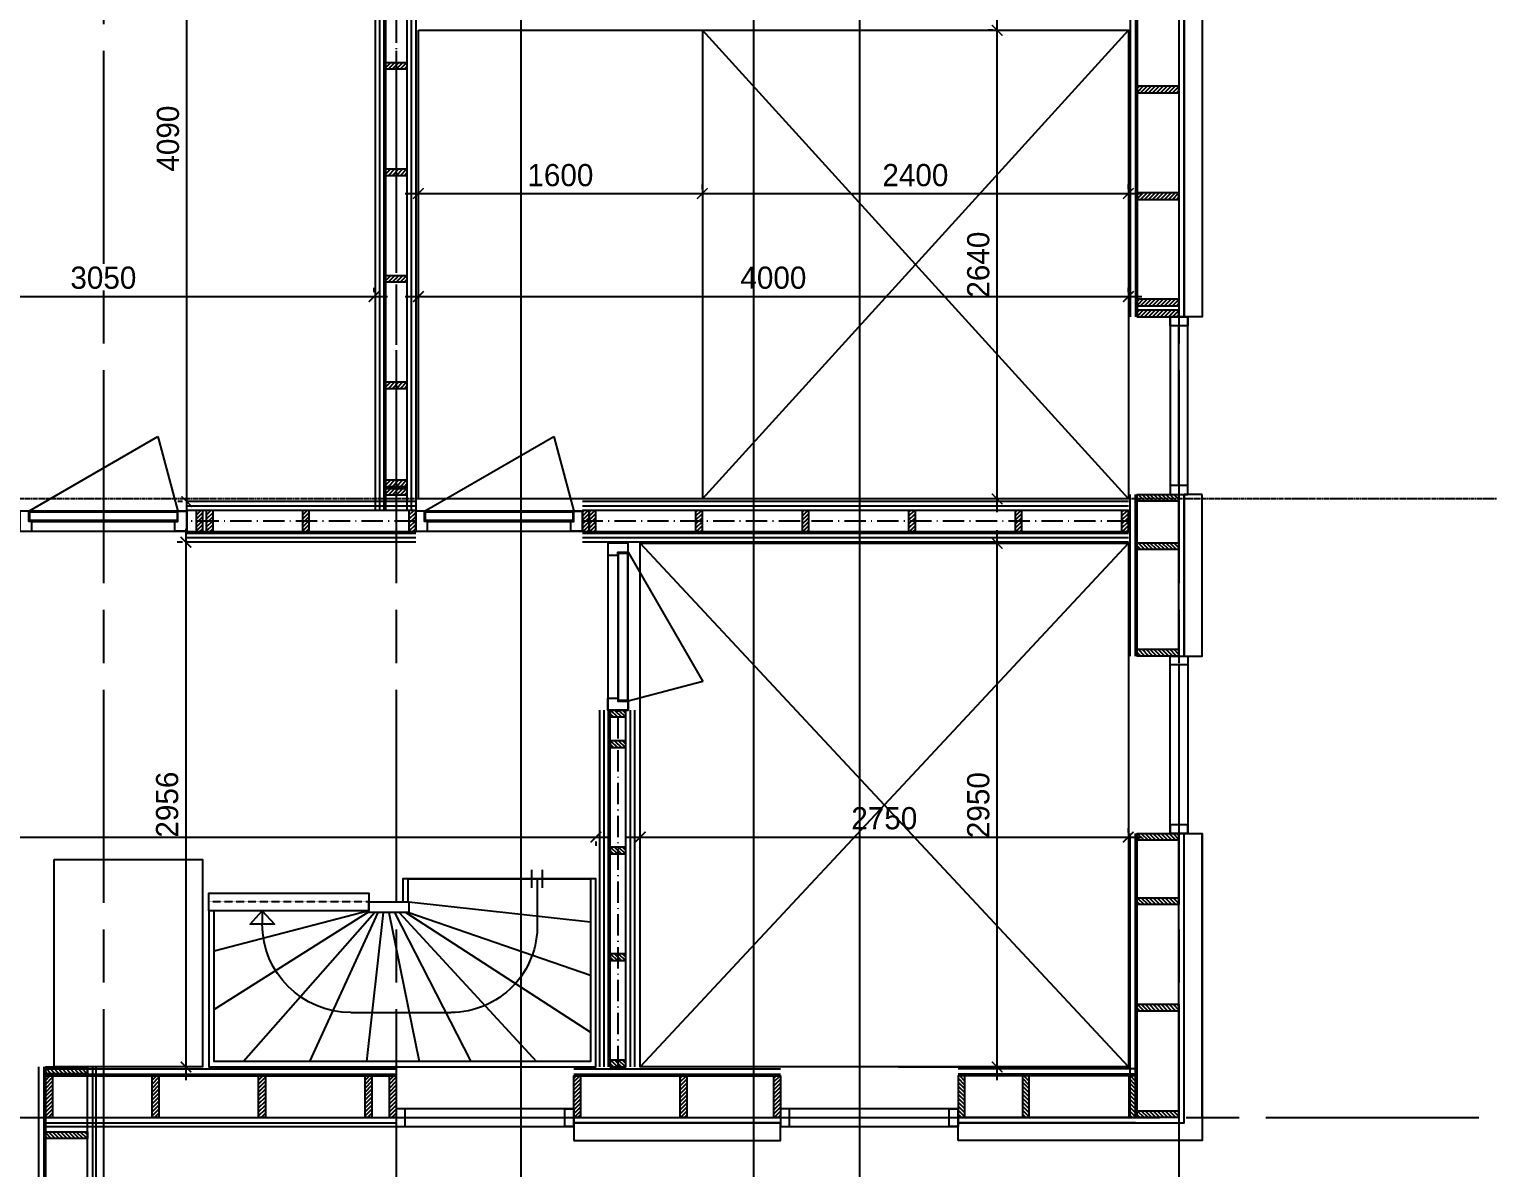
# Model space of a CAD drawing. Header units: millimetres. Extents: x -109306 to 269542, y -22401 to 197206.
# Drawn here: x 116783 to 125050, y 8967 to 15380 of the extents above; entities that cross this region are included whole.
import ezdxf

# ---------------------------------------------------------------- set-up
doc = ezdxf.new("R2010")
doc.units = ezdxf.units.MM
for name, pattern in [('CENTER', [36, 24, -3, 6, -3]), ('DASHDOT', [18.5, 12, -3, 0.5, -3]), ('DASHED', [19.05, 12.7, -6.35])]:
    doc.linetypes.add(name, pattern=pattern)
for name, color, linetype in [('18', 1, 'Continuous'), ('25', 2, 'Continuous'), ('DIMENSION', 1, 'Continuous'), ('STRAMIEN', 11, 'CENTER')]:
    doc.layers.add(name, color=color, linetype=linetype)
doc.styles.get("Standard").update_dxf_attribs({"font": ''})
doc.styles.get('Standard').set_extended_font_data('Century Gothic')
doc.dimstyles.new('1-50', dxfattribs={"dimscale": 50, "dimtxt": 2.5, "dimasz": 1.2, "dimexe": 1, "dimexo": 0, "dimgap": 0.8, "dimtad": 1, "dimdec": 0, "dimzin": 12, "dimdsep": 46, "dimtxsty": 'Standard', "dimblk1": 'ARCHTICK', "dimblk2": 'ARCHTICK', "dimsah": 1, "dimcen": 0.09, "dimdle": 1.5, "dimclrd": 256, "dimclre": 254, "dimclrt": 2, "dimadec": 0, "dimazin": 0, "dimtfac": 1, "dimtdec": 0, "dimtix": 1, "dimtofl": 0, "dimtmove": 2, "dimatfit": 3, "dimldrblk": 'ARCHTICK', "dimfxl": 1, "dimtolj": 1, "dimtzin": 0, "dimarcsym": 0})
pattern_1 = [(45, (466, 0), (-11.2253, 11.2253), [])]
pattern_2 = [(45, (1066, 0), (-11.2253, 11.2253), [])]
pattern_3 = [(45, (1666, 0), (-11.2253, 11.2253), [])]
pattern_4 = [(45, (2266, 0), (-11.2253, 11.2253), [])]
pattern_5 = [(45, (1200, 0), (-11.2253, 11.2253), [])]
pattern_6 = [(45, (1800, 0), (-11.2253, 11.2253), [])]
pattern_7 = [(45, (2400, 0), (-11.2253, 11.2253), [])]
pattern_8 = [(45, (600, -1e-13), (-11.2253, 11.2253), [])]
pattern_9 = [(45, (1200, -1e-13), (-11.2253, 11.2253), [])]
pattern_10 = [(45, (0, -235), (-11.2253, 11.2253), [])]
pattern_11 = [(45, (600, -235), (-11.2253, 11.2253), [])]
pattern_12 = [(45, (1200, -235), (-11.2253, 11.2253), [])]

# ---------------------------------------------------------------- blocks, each defined once
blk = doc.blocks.new('stramien_COEN')
at = {"layer": 'STRAMIEN', "ltscale": 50}
for points in [[(4660, 13020), (4660, -1790)], [(6310, 13020), (6310, -1790)], [(10720, 13020), (10720, -1790)], [(-1390, 3410), (12510, 3410)]]:
    blk.add_lwpolyline(points, dxfattribs=at)
blk = doc.blocks.new('*U607')
at = {"layer": '18'}
h = blk.add_hatch(dxfattribs=at)
h.set_pattern_fill('ANSI31', color=1, scale=5)
h.set_pattern_definition([(45, (-134, 0), (-11.2253, 11.2253), [])])
h.paths.add_polyline_path([(-596, 60), (-634, 60), (-634, -60), (-596, -60)])
h = blk.add_hatch(dxfattribs=at)
h.set_pattern_fill('ANSI31', color=1, scale=5)
h.set_pattern_definition(pattern_1)
h.paths.add_polyline_path([(4, 60), (-34, 60), (-34, -60), (4, -60)])
h = blk.add_hatch(dxfattribs=at)
h.set_pattern_fill('ANSI31', color=1, scale=5)
h.set_pattern_definition(pattern_1)
h.paths.add_polyline_path([(4, 60), (-34, 60), (-34, -60), (4, -60)])
h = blk.add_hatch(dxfattribs=at)
h.set_pattern_fill('ANSI31', color=1, scale=5)
h.set_pattern_definition(pattern_2)
h.paths.add_polyline_path([(604, 60), (566, 60), (566, -60), (604, -60)])
h = blk.add_hatch(dxfattribs=at)
h.set_pattern_fill('ANSI31', color=1, scale=5)
h.set_pattern_definition(pattern_2)
h.paths.add_polyline_path([(604, 60), (566, 60), (566, -60), (604, -60)])
h = blk.add_hatch(dxfattribs=at)
h.set_pattern_fill('ANSI31', color=1, scale=5)
h.set_pattern_definition(pattern_3)
h.paths.add_polyline_path([(1204, 60), (1166, 60), (1166, -60), (1204, -60)])
h = blk.add_hatch(dxfattribs=at)
h.set_pattern_fill('ANSI31', color=1, scale=5)
h.set_pattern_definition(pattern_3)
h.paths.add_polyline_path([(1204, 60), (1166, 60), (1166, -60), (1204, -60)])
h = blk.add_hatch(dxfattribs=at)
h.set_pattern_fill('ANSI31', color=1, scale=5)
h.set_pattern_definition(pattern_4)
h.paths.add_polyline_path([(1804, 60), (1766, 60), (1766, -60), (1804, -60)])
h = blk.add_hatch(dxfattribs=at)
h.set_pattern_fill('ANSI31', color=1, scale=5)
h.set_pattern_definition(pattern_4)
h.paths.add_polyline_path([(1804, 60), (1766, 60), (1766, -60), (1804, -60)])
h = blk.add_hatch(dxfattribs=at)
h.set_pattern_fill('ANSI31', color=1, scale=5)
h.set_pattern_definition([(45, (2818, 0), (-11.2253, 11.2253), [])])
h.paths.add_polyline_path([(2356, 60), (2318, 60), (2318, -60), (2356, -60)])
h = blk.add_hatch(dxfattribs=at)
h.set_pattern_fill('ANSI31', color=1, scale=5)
h.set_pattern_definition([(45, (2866, 0), (-11.2253, 11.2253), [])])
h.paths.add_polyline_path([(2404, 60), (2366, 60), (2366, -60), (2404, -60)])
at = {"layer": '25'}
for points in [[(-634, 119), (2490, 119)], [(-634, 94), (2490, 94)], [(-634, 69), (2490, 69)], [(-634, 60), (2490, 60)], [(-634, -60), (2490, -60)], [(-634, -85), (2490, -85)], [(-634, -110), (2490, -110)]]:
    blk.add_lwpolyline(points, dxfattribs=at)
for points in [[(-596, 60), (-634, 60), (-634, -60), (-596, -60)], [(4, 60), (-34, 60), (-34, -60), (4, -60)], [(4, 60), (-34, 60), (-34, -60), (4, -60)], [(604, 60), (566, 60), (566, -60), (604, -60)], [(604, 60), (566, 60), (566, -60), (604, -60)], [(1204, 60), (1166, 60), (1166, -60), (1204, -60)], [(1204, 60), (1166, 60), (1166, -60), (1204, -60)], [(1804, 60), (1766, 60), (1766, -60), (1804, -60)], [(1804, 60), (1766, 60), (1766, -60), (1804, -60)], [(2356, 60), (2318, 60), (2318, -60), (2356, -60)], [(2404, 60), (2366, 60), (2366, -60), (2404, -60)]]:
    blk.add_lwpolyline(points, close=True, dxfattribs=at)
at = {"layer": 'DIMENSION', "linetype": 'DASHDOT', "ltscale": 10}
blk.add_lwpolyline([(-634, 0), (2490, 0)], dxfattribs=at)
blk = doc.blocks.new('*U626')
at = {"layer": '18'}
h = blk.add_hatch(dxfattribs=at)
h.set_pattern_fill('ANSI31', color=1, scale=5)
h.set_pattern_definition([(45, (130, -235), (-11.2253, 11.2253), [])])
h.paths.add_polyline_path([(-332, -235), (-370, -235), (-370, 0), (-332, 0)])
h = blk.add_hatch(dxfattribs=at)
h.set_pattern_fill('ANSI31', color=1, scale=5)
h.set_pattern_definition([(45, (730, -235), (-11.2253, 11.2253), [])])
h.paths.add_polyline_path([(268, -235), (230, -235), (230, 0), (268, 0)])
h = blk.add_hatch(dxfattribs=at)
h.set_pattern_fill('ANSI31', color=1, scale=5)
h.set_pattern_definition([(45, (1094.5, -235), (-11.2253, 11.2253), [])])
h.paths.add_polyline_path([(632.5, -235), (594.5, -235), (594.5, 0), (632.5, 0)])
at = {"layer": '25'}
for points in [[(-370, 39), (632.5, 39)], [(-370, 9), (632.5, 9)], [(-370, 0), (632.5, 0)], [(-370, -235), (632.5, -235)], [(-370, -265), (632.5, -265)], [(-370, -285), (632.5, -285)]]:
    blk.add_lwpolyline(points, dxfattribs=at)
for points in [[(-332, -235), (-370, -235), (-370, 0), (-332, 0)], [(268, -235), (230, -235), (230, 0), (268, 0)], [(632.5, -235), (594.5, -235), (594.5, 0), (632.5, 0)]]:
    blk.add_lwpolyline(points, close=True, dxfattribs=at)
blk = doc.blocks.new('*U604')
at = {"layer": '18'}
h = blk.add_hatch(dxfattribs=at)
h.set_pattern_fill('ANSI31', color=1, scale=5)
h.paths.add_polyline_path([(-462, 60), (-500, 60), (-500, -60), (-462, -60)])
h = blk.add_hatch(dxfattribs=at)
h.set_pattern_fill('ANSI31', color=1, scale=5)
h.set_pattern_definition([(45, (600, 0), (-11.2253, 11.2253), [])])
h.paths.add_polyline_path([(138, 60), (100, 60), (100, -60), (138, -60)])
h = blk.add_hatch(dxfattribs=at)
h.set_pattern_fill('ANSI31', color=1, scale=5)
h.set_pattern_definition([(45, (600, 0), (-11.2253, 11.2253), [])])
h.paths.add_polyline_path([(138, 60), (100, 60), (100, -60), (138, -60)])
h = blk.add_hatch(dxfattribs=at)
h.set_pattern_fill('ANSI31', color=1, scale=5)
h.set_pattern_definition(pattern_5)
h.paths.add_polyline_path([(738, 60), (700, 60), (700, -60), (738, -60)])
h = blk.add_hatch(dxfattribs=at)
h.set_pattern_fill('ANSI31', color=1, scale=5)
h.set_pattern_definition(pattern_5)
h.paths.add_polyline_path([(738, 60), (700, 60), (700, -60), (738, -60)])
h = blk.add_hatch(dxfattribs=at)
h.set_pattern_fill('ANSI31', color=1, scale=5)
h.set_pattern_definition(pattern_6)
h.paths.add_polyline_path([(1338, 60), (1300, 60), (1300, -60), (1338, -60)])
h = blk.add_hatch(dxfattribs=at)
h.set_pattern_fill('ANSI31', color=1, scale=5)
h.set_pattern_definition(pattern_6)
h.paths.add_polyline_path([(1338, 60), (1300, 60), (1300, -60), (1338, -60)])
h = blk.add_hatch(dxfattribs=at)
h.set_pattern_fill('ANSI31', color=1, scale=5)
h.set_pattern_definition(pattern_7)
h.paths.add_polyline_path([(1938, 60), (1900, 60), (1900, -60), (1938, -60)])
h = blk.add_hatch(dxfattribs=at)
h.set_pattern_fill('ANSI31', color=1, scale=5)
h.set_pattern_definition(pattern_7)
h.paths.add_polyline_path([(1938, 60), (1900, 60), (1900, -60), (1938, -60)])
h = blk.add_hatch(dxfattribs=at)
h.set_pattern_fill('ANSI31', color=1, scale=5)
h.set_pattern_definition([(45, (3000, 0), (-11.2253, 11.2253), [])])
h.paths.add_polyline_path([(2538, 60), (2500, 60), (2500, -60), (2538, -60)])
h = blk.add_hatch(dxfattribs=at)
h.set_pattern_fill('ANSI31', color=1, scale=5)
h.set_pattern_definition([(45, (3037, 0), (-11.2253, 11.2253), [])])
h.paths.add_polyline_path([(2575, 60), (2537, 60), (2537, -60), (2575, -60)])
at = {"layer": '25'}
for points in [[(-500, 119), (2575, 119)], [(-500, 94), (2575, 94)], [(-500, 69), (2575, 69)], [(-500, 60), (2575, 60)], [(-500, -60), (2575, -60)], [(-500, -85), (2575, -85)], [(-500, -110), (2575, -110)]]:
    blk.add_lwpolyline(points, dxfattribs=at)
for points in [[(-462, 60), (-500, 60), (-500, -60), (-462, -60)], [(138, 60), (100, 60), (100, -60), (138, -60)], [(138, 60), (100, 60), (100, -60), (138, -60)], [(738, 60), (700, 60), (700, -60), (738, -60)], [(738, 60), (700, 60), (700, -60), (738, -60)], [(1338, 60), (1300, 60), (1300, -60), (1338, -60)], [(1338, 60), (1300, 60), (1300, -60), (1338, -60)], [(1938, 60), (1900, 60), (1900, -60), (1938, -60)], [(1938, 60), (1900, 60), (1900, -60), (1938, -60)], [(2538, 60), (2500, 60), (2500, -60), (2538, -60)], [(2575, 60), (2537, 60), (2537, -60), (2575, -60)]]:
    blk.add_lwpolyline(points, close=True, dxfattribs=at)
at = {"layer": 'DIMENSION', "linetype": 'DASHDOT', "ltscale": 10}
blk.add_lwpolyline([(-500, 0), (2575, 0)], dxfattribs=at)
blk = doc.blocks.new('*U608')
at = {"layer": '18'}
h = blk.add_hatch(dxfattribs=at)
h.set_pattern_fill('ANSI31', color=1, scale=5)
h.paths.add_polyline_path([(-462, 44.5), (-500, 44.5), (-500, -44.5), (-462, -44.5)])
h = blk.add_hatch(dxfattribs=at)
h.set_pattern_fill('ANSI31', color=1, scale=5)
h.set_pattern_definition(pattern_8)
h.paths.add_polyline_path([(138, 44.5), (100, 44.5), (100, -44.5), (138, -44.5)])
h = blk.add_hatch(dxfattribs=at)
h.set_pattern_fill('ANSI31', color=1, scale=5)
h.set_pattern_definition(pattern_8)
h.paths.add_polyline_path([(138, 44.5), (100, 44.5), (100, -44.5), (138, -44.5)])
h = blk.add_hatch(dxfattribs=at)
h.set_pattern_fill('ANSI31', color=1, scale=5)
h.set_pattern_definition(pattern_9)
h.paths.add_polyline_path([(738, 44.5), (700, 44.5), (700, -44.5), (738, -44.5)])
h = blk.add_hatch(dxfattribs=at)
h.set_pattern_fill('ANSI31', color=1, scale=5)
h.set_pattern_definition(pattern_9)
h.paths.add_polyline_path([(738, 44.5), (700, 44.5), (700, -44.5), (738, -44.5)])
h = blk.add_hatch(dxfattribs=at)
h.set_pattern_fill('ANSI31', color=1, scale=5)
h.set_pattern_definition([(45, (1800, -1e-13), (-11.2253, 11.2253), [])])
h.paths.add_polyline_path([(1338, 44.5), (1300, 44.5), (1300, -44.5), (1338, -44.5)])
h = blk.add_hatch(dxfattribs=at)
h.set_pattern_fill('ANSI31', color=1, scale=5)
h.set_pattern_definition([(45, (1972, -1e-13), (-11.2253, 11.2253), [])])
h.paths.add_polyline_path([(1510, 44.5), (1472, 44.5), (1472, -44.5), (1510, -44.5)])
at = {"layer": '25'}
for points in [[(-500, 103.5), (1510, 103.5)], [(-500, 78.5), (1510, 78.5)], [(-500, 53.5), (1510, 53.5)], [(-500, 44.5), (1510, 44.5)], [(-500, -44.5), (1510, -44.5)], [(-500, -69.5), (1510, -69.5)], [(-500, -94.5), (1510, -94.5)]]:
    blk.add_lwpolyline(points, dxfattribs=at)
for points in [[(-462, 44.5), (-500, 44.5), (-500, -44.5), (-462, -44.5)], [(138, 44.5), (100, 44.5), (100, -44.5), (138, -44.5)], [(138, 44.5), (100, 44.5), (100, -44.5), (138, -44.5)], [(738, 44.5), (700, 44.5), (700, -44.5), (738, -44.5)], [(738, 44.5), (700, 44.5), (700, -44.5), (738, -44.5)], [(1338, 44.5), (1300, 44.5), (1300, -44.5), (1338, -44.5)], [(1510, 44.5), (1472, 44.5), (1472, -44.5), (1510, -44.5)]]:
    blk.add_lwpolyline(points, close=True, dxfattribs=at)
at = {"layer": 'DIMENSION', "linetype": 'DASHDOT', "ltscale": 10}
blk.add_lwpolyline([(-500, 0), (1510, 0)], dxfattribs=at)
blk = doc.blocks.new('spiltrap_2200x950')
for p, q in [((-1380, -306.5), (-817, -306.5)), ((-1880, -880), (-1880, -806.5))]:
    blk.add_line(p, q)
for points in [[(-1087, -930), (-1057, -930), (-1057, -1060), (-30, -1060), (-30, -30), (-2150, -30), (-2150, -880), (-2180, -880), (-2180, 0), (0, 0), (0, -1060), (-1087, -1060), (-1087, -1060), (-1087, -1060), (-1087, -930), (-1087, -930)], [(-1245.7, -870), (-1986.3, -30)], [(-1228.5, -870), (-1613.5, -30)], [(-1197.9, -870), (-1291.6, -30)], [(-1166.1, -870), (-995.6, -30)], [(-1135.2, -870), (-703.8, -30)], [(-1108.9, -870), (-334.8, -30)], [(-1071.2, -870), (-30, -197)], [(-1280, -873.2), (-2150, -323.4)], [(-1054, -870), (-30, -517)], [(-1280, -880), (-2150, -652.8)], [(-1054, -930), (-30, -816.9)], [(-330, -1060), (-330, -806.5)], [(-360, -1010), (-360, -1110)], [(-300, -1010), (-300, -1110)]]:
    blk.add_lwpolyline(points)
for points in [[(-1880, -880), (-1811.7, -805), (-1948.3, -805)], [(-2180, -880), (-2180, -980), (-1280, -980), (-1280, -880)], [(-1280, -930), (-1054, -930), (-1054, -870), (-1280, -870)]]:
    blk.add_lwpolyline(points, close=True)
at = {"linetype": 'DASHED', "ltscale": 0.05}
blk.add_lwpolyline([(-1280, -930), (-2180, -930)], dxfattribs=at)
for centre, radius, start, end in [((-1380, -806.5), 500, 90, 180), ((-818.9, -795.5), 489, 358.71634, 89.77443)]:
    blk.add_arc(centre, radius, start, end)
blk = doc.blocks.new('_ARCHTICK')
at = {"color": 0, "linetype": 'ByBlock', "const_width": 0.15}
blk.add_lwpolyline([(-0.5, -0.5), (0.5, 0.5)], dxfattribs=at)
blk = doc.blocks.new('*D506')
at = {"layer": 'Defpoints', "color": 0, "transparency": 16777216}
for p in [(115674.6, 13874.1), (118724.6, 13874.1), (118724.6, 13874.1)]:
    blk.add_point(p, dxfattribs=at)
at = {"layer": 'DIMENSION', "color": 254, "lineweight": -2, "transparency": 16777216}
for p, q in [((115674.6, 13899.1), (115674.6, 13924.1)), ((118724.6, 13899.1), (118724.6, 13924.1))]:
    blk.add_line(p, q, dxfattribs=at)
at = {"layer": 'DIMENSION', "lineweight": -2, "transparency": 16777216}
blk.add_line((115599.6, 13874.1), (118799.6, 13874.1), dxfattribs=at)
at = {"layer": 'DIMENSION', "lineweight": -2, "transparency": 16777216, "xscale": 59.99999999999995, "yscale": 59.99999999999995, "zscale": 59.99999999999995, "rotation": 180}
blk.add_blockref('_ARCHTICK', (115674.6, 13874.1), dxfattribs=at)
at = {"layer": 'DIMENSION', "lineweight": -2, "transparency": 16777216, "xscale": 59.99999999999995, "yscale": 59.99999999999995, "zscale": 59.99999999999995}
blk.add_blockref('_ARCHTICK', (118724.6, 13874.1), dxfattribs=at)
at = {"layer": 'DIMENSION', "color": 2, "transparency": 16777216, "insert": (117199.6, 13979.7), "char_height": 125, "attachment_point": 5}
blk.add_mtext('\\A1;3050', dxfattribs=at)
blk = doc.blocks.new('*D507')
at = {"layer": 'Defpoints', "color": 0, "transparency": 16777216}
for p in [(118974.6, 13874.1), (122974.6, 13874.1), (122974.6, 13874.1)]:
    blk.add_point(p, dxfattribs=at)
at = {"layer": 'DIMENSION', "color": 254, "lineweight": -2, "transparency": 16777216}
for p, q in [((118974.6, 13899.1), (118974.6, 13924.1)), ((122974.6, 13899.1), (122974.6, 13924.1))]:
    blk.add_line(p, q, dxfattribs=at)
at = {"layer": 'DIMENSION', "lineweight": -2, "transparency": 16777216}
blk.add_line((118899.6, 13874.1), (123049.6, 13874.1), dxfattribs=at)
at = {"layer": 'DIMENSION', "lineweight": -2, "transparency": 16777216, "xscale": 59.99999999999995, "yscale": 59.99999999999995, "zscale": 59.99999999999995, "rotation": 180}
blk.add_blockref('_ARCHTICK', (118974.6, 13874.1), dxfattribs=at)
at = {"layer": 'DIMENSION', "lineweight": -2, "transparency": 16777216, "xscale": 59.99999999999995, "yscale": 59.99999999999995, "zscale": 59.99999999999995}
blk.add_blockref('_ARCHTICK', (122974.6, 13874.1), dxfattribs=at)
at = {"layer": 'DIMENSION', "color": 2, "transparency": 16777216, "insert": (120974.6, 13979.7), "char_height": 125, "attachment_point": 5}
blk.add_mtext('\\A1;4000', dxfattribs=at)
blk = doc.blocks.new('*D508')
at = {"layer": 'Defpoints', "color": 0, "transparency": 16777216}
for p in [(120224.6, 10829.1), (122974.6, 10829.1), (122974.6, 10829.1)]:
    blk.add_point(p, dxfattribs=at)
at = {"layer": 'DIMENSION', "color": 254, "lineweight": -2, "transparency": 16777216}
for p, q in [((120224.6, 10854.1), (120224.6, 10879.1)), ((122974.6, 10854.1), (122974.6, 10879.1))]:
    blk.add_line(p, q, dxfattribs=at)
at = {"layer": 'DIMENSION', "lineweight": -2, "transparency": 16777216}
blk.add_line((120149.6, 10829.1), (123049.6, 10829.1), dxfattribs=at)
at = {"layer": 'DIMENSION', "lineweight": -2, "transparency": 16777216, "xscale": 59.99999999999995, "yscale": 59.99999999999995, "zscale": 59.99999999999995, "rotation": 180}
blk.add_blockref('_ARCHTICK', (120224.6, 10829.1), dxfattribs=at)
at = {"layer": 'DIMENSION', "lineweight": -2, "transparency": 16777216, "xscale": 59.99999999999995, "yscale": 59.99999999999995, "zscale": 59.99999999999995}
blk.add_blockref('_ARCHTICK', (122974.6, 10829.1), dxfattribs=at)
at = {"layer": 'DIMENSION', "color": 2, "transparency": 16777216, "insert": (121599.6, 10934.7), "char_height": 125, "attachment_point": 5}
blk.add_mtext('\\A1;2750', dxfattribs=at)
blk = doc.blocks.new('*D509')
at = {"layer": 'Defpoints', "color": 0, "transparency": 16777216}
for p in [(112824.6, 10829.1), (119974.6, 10829.1), (119974.6, 10829.1)]:
    blk.add_point(p, dxfattribs=at)
at = {"layer": 'DIMENSION', "lineweight": -2, "transparency": 16777216}
blk.add_line((112749.6, 10829.1), (120049.6, 10829.1), dxfattribs=at)
at = {"layer": 'DIMENSION', "color": 254, "lineweight": -2, "transparency": 16777216}
for p, q in [((112824.6, 10804.1), (112824.6, 10779.1)), ((119974.6, 10804.1), (119974.6, 10779.1))]:
    blk.add_line(p, q, dxfattribs=at)
at = {"layer": 'DIMENSION', "lineweight": -2, "transparency": 16777216, "xscale": 59.99999999999995, "yscale": 59.99999999999995, "zscale": 59.99999999999995, "rotation": 180}
blk.add_blockref('_ARCHTICK', (112824.6, 10829.1), dxfattribs=at)
at = {"layer": 'DIMENSION', "lineweight": -2, "transparency": 16777216, "xscale": 59.99999999999995, "yscale": 59.99999999999995, "zscale": 59.99999999999995}
blk.add_blockref('_ARCHTICK', (119974.6, 10829.1), dxfattribs=at)
at = {"layer": 'DIMENSION', "color": 2, "transparency": 16777216, "insert": (116399.6, 10934.7), "char_height": 125, "attachment_point": 5}
blk.add_mtext('\\A1;7150', dxfattribs=at)
blk = doc.blocks.new('*D510')
at = {"layer": 'Defpoints', "color": 0, "transparency": 16777216}
for p in [(121599.6, 12484.1), (122235.2, 12484.1), (121654.1, 9534.1)]:
    blk.add_point(p, dxfattribs=at)
at = {"layer": 'DIMENSION', "color": 254, "lineweight": -2, "transparency": 16777216}
for p, q in [((121624.6, 12484.1), (122285.2, 12484.1)), ((121679.1, 9534.1), (122285.2, 9534.1))]:
    blk.add_line(p, q, dxfattribs=at)
at = {"layer": 'DIMENSION', "lineweight": -2, "transparency": 16777216}
blk.add_line((122235.2, 9459.1), (122235.2, 12559.1), dxfattribs=at)
at = {"layer": 'DIMENSION', "lineweight": -2, "transparency": 16777216, "xscale": 59.99999999999995, "yscale": 59.99999999999995, "zscale": 59.99999999999995}
for p, rotation in [((122235.2, 12484.1), 90), ((122235.2, 9534.1), 270)]:
    blk.add_blockref('_ARCHTICK', p, dxfattribs=dict(at, rotation=rotation))
at = {"layer": 'DIMENSION', "color": 2, "transparency": 16777216, "insert": (122129.6, 11009.1), "char_height": 125, "attachment_point": 5, "rotation": 90}
blk.add_mtext('\\A1;2950', dxfattribs=at)
blk = doc.blocks.new('*D511')
at = {"layer": 'Defpoints', "color": 0, "transparency": 16777216}
for p in [(122235.2, 15374.1), (122235.2, 15374.1), (122235.2, 12734.1)]:
    blk.add_point(p, dxfattribs=at)
at = {"layer": 'DIMENSION', "lineweight": -2, "transparency": 16777216}
blk.add_line((122235.2, 12659.1), (122235.2, 15449.1), dxfattribs=at)
at = {"layer": 'DIMENSION', "color": 254, "lineweight": -2, "transparency": 16777216}
for p, q in [((122210.2, 15374.1), (122185.2, 15374.1)), ((122210.2, 12734.1), (122185.2, 12734.1))]:
    blk.add_line(p, q, dxfattribs=at)
at = {"layer": 'DIMENSION', "lineweight": -2, "transparency": 16777216, "xscale": 59.99999999999995, "yscale": 59.99999999999995, "zscale": 59.99999999999995}
for p, rotation in [((122235.2, 15374.1), 90), ((122235.2, 12734.1), 270)]:
    blk.add_blockref('_ARCHTICK', p, dxfattribs=dict(at, rotation=rotation))
at = {"layer": 'DIMENSION', "color": 2, "transparency": 16777216, "insert": (122129.6, 14054.1), "char_height": 125, "attachment_point": 5, "rotation": 90}
blk.add_mtext('\\A1;2640', dxfattribs=at)
blk = doc.blocks.new('*D514')
at = {"layer": 'Defpoints', "color": 0, "transparency": 16777216}
for p in [(117665.3, 12490.1), (117669.6, 12490.1), (117665.3, 9534.1)]:
    blk.add_point(p, dxfattribs=at)
at = {"layer": 'DIMENSION', "color": 254, "lineweight": -2, "transparency": 16777216}
for p, q in [((117644.6, 12490.1), (117615.3, 12490.1)), ((117640.3, 9534.1), (117615.3, 9534.1))]:
    blk.add_line(p, q, dxfattribs=at)
at = {"layer": 'DIMENSION', "lineweight": -2, "transparency": 16777216}
blk.add_line((117665.3, 9459.1), (117665.3, 12565.1), dxfattribs=at)
at = {"layer": 'DIMENSION', "lineweight": -2, "transparency": 16777216, "xscale": 59.99999999999995, "yscale": 59.99999999999995, "zscale": 59.99999999999995}
for p, rotation in [((117665.3, 12490.1), 90), ((117665.3, 9534.1), 270)]:
    blk.add_blockref('_ARCHTICK', p, dxfattribs=dict(at, rotation=rotation))
at = {"layer": 'DIMENSION', "color": 2, "transparency": 16777216, "insert": (117559.6, 11012.1), "char_height": 125, "attachment_point": 5, "rotation": 90}
blk.add_mtext('\\A1;2956', dxfattribs=at)
blk = doc.blocks.new('*D515')
at = {"layer": 'Defpoints', "color": 0, "transparency": 16777216}
for p in [(117665.3, 16809.1), (117669.6, 16809.1), (117669.6, 12719.1)]:
    blk.add_point(p, dxfattribs=at)
at = {"layer": 'DIMENSION', "lineweight": -2, "transparency": 16777216}
blk.add_line((117669.6, 12644.1), (117669.6, 16884.1), dxfattribs=at)
at = {"layer": 'DIMENSION', "color": 254, "lineweight": -2, "transparency": 16777216}
for p, q in [((117690.3, 16809.1), (117719.6, 16809.1)), ((117644.6, 12719.1), (117619.6, 12719.1))]:
    blk.add_line(p, q, dxfattribs=at)
at = {"layer": 'DIMENSION', "lineweight": -2, "transparency": 16777216, "xscale": 59.99999999999995, "yscale": 59.99999999999995, "zscale": 59.99999999999995}
for p, rotation in [((117669.6, 16809.1), 90), ((117669.6, 12719.1), 270)]:
    blk.add_blockref('_ARCHTICK', p, dxfattribs=dict(at, rotation=rotation))
at = {"layer": 'DIMENSION', "color": 2, "transparency": 16777216, "insert": (117564, 14764.1), "char_height": 125, "attachment_point": 5, "rotation": 90}
blk.add_mtext('\\A1;4090', dxfattribs=at)
blk = doc.blocks.new('*U590')
at = {"layer": '18'}
h = blk.add_hatch(dxfattribs=at)
h.set_pattern_fill('ANSI31', color=1, scale=5)
h.set_pattern_definition([(45, (300, -235), (-11.2253, 11.2253), [])])
h.paths.add_polyline_path([(-162, -235), (-200, -235), (-200, 0), (-162, 0)])
h = blk.add_hatch(dxfattribs=at)
h.set_pattern_fill('ANSI31', color=1, scale=5)
h.set_pattern_definition([(45, (900, -235), (-11.2253, 11.2253), [])])
h.paths.add_polyline_path([(438, -235), (400, -235), (400, 0), (438, 0)])
h = blk.add_hatch(dxfattribs=at)
h.set_pattern_fill('ANSI31', color=1, scale=5)
h.set_pattern_definition([(45, (900, -235), (-11.2253, 11.2253), [])])
h.paths.add_polyline_path([(438, -235), (400, -235), (400, 0), (438, 0)])
h = blk.add_hatch(dxfattribs=at)
h.set_pattern_fill('ANSI31', color=1, scale=5)
h.set_pattern_definition([(45, (1500, -235), (-11.2253, 11.2253), [])])
h.paths.add_polyline_path([(1038, -235), (1000, -235), (1000, 0), (1038, 0)])
h = blk.add_hatch(dxfattribs=at)
h.set_pattern_fill('ANSI31', color=1, scale=5)
h.set_pattern_definition([(45, (1500, -235), (-11.2253, 11.2253), [])])
h.paths.add_polyline_path([(1038, -235), (1000, -235), (1000, 0), (1038, 0)])
h = blk.add_hatch(dxfattribs=at)
h.set_pattern_fill('ANSI31', color=1, scale=5)
h.set_pattern_definition([(45, (2100, -235), (-11.2253, 11.2253), [])])
h.paths.add_polyline_path([(1638, -235), (1600, -235), (1600, 0), (1638, 0)])
h = blk.add_hatch(dxfattribs=at)
h.set_pattern_fill('ANSI31', color=1, scale=5)
h.set_pattern_definition([(45, (2162, -235), (-11.2253, 11.2253), [])])
h.paths.add_polyline_path([(1700, -235), (1662, -235), (1662, 0), (1700, 0)])
at = {"layer": '25'}
for points in [[(-200, 39), (1700, 39)], [(-200, 9), (1700, 9)], [(-200, 0), (1700, 0)], [(-200, -235), (1700, -235)], [(-200, -265), (1700, -265)], [(-200, -365), (1700, -365)]]:
    blk.add_lwpolyline(points, dxfattribs=at)
for points in [[(-162, -235), (-200, -235), (-200, 0), (-162, 0)], [(438, -235), (400, -235), (400, 0), (438, 0)], [(438, -235), (400, -235), (400, 0), (438, 0)], [(1038, -235), (1000, -235), (1000, 0), (1038, 0)], [(1038, -235), (1000, -235), (1000, 0), (1038, 0)], [(1638, -235), (1600, -235), (1600, 0), (1638, 0)], [(1700, -235), (1662, -235), (1662, 0), (1700, 0)]]:
    blk.add_lwpolyline(points, close=True, dxfattribs=at)
blk = doc.blocks.new('*U598')
at = {"layer": '18'}
for points in [[(-420, 57), (307.5, 477)], [(307.5, 477), (420, 57)]]:
    blk.add_lwpolyline(points, dxfattribs=at)
at = {"layer": '25'}
blk.add_line((-403, -2), (403, -2), dxfattribs=at)
for points in [[(-470, -57), (470, -57), (470, 57), (-470, 57)], [(-415, 53), (415, 53), (415, 3), (-415, 3)]]:
    blk.add_lwpolyline(points, close=True, dxfattribs=at)
for points in [[(-470, 57), (-470, -57), (-403, -57), (-403, -2), (-420, -2), (-420, 57), (-470, 57)], [(470, 57), (470, -57), (403, -57), (403, -2), (420, -2), (420, 57), (470, 57)]]:
    blk.add_lwpolyline(points, dxfattribs=at)
blk = doc.blocks.new('*U606')
at = {"layer": '18'}
h = blk.add_hatch(dxfattribs=at)
h.set_pattern_fill('ANSI31', color=1, scale=5)
h.set_pattern_definition([(45, (-110, 0), (-11.2253, 11.2253), [])])
h.paths.add_polyline_path([(-572, 60), (-610, 60), (-610, -60), (-572, -60)])
h = blk.add_hatch(dxfattribs=at)
h.set_pattern_fill('ANSI31', color=1, scale=5)
h.set_pattern_definition([(45, (490, 0), (-11.2253, 11.2253), [])])
h.paths.add_polyline_path([(28, 60), (-10, 60), (-10, -60), (28, -60)])
h = blk.add_hatch(dxfattribs=at)
h.set_pattern_fill('ANSI31', color=1, scale=5)
h.set_pattern_definition([(45, (490, 0), (-11.2253, 11.2253), [])])
h.paths.add_polyline_path([(28, 60), (-10, 60), (-10, -60), (28, -60)])
h = blk.add_hatch(dxfattribs=at)
h.set_pattern_fill('ANSI31', color=1, scale=5)
h.set_pattern_definition([(45, (1032, 0), (-11.2253, 11.2253), [])])
h.paths.add_polyline_path([(570, 60), (532, 60), (532, -60), (570, -60)])
h = blk.add_hatch(dxfattribs=at)
h.set_pattern_fill('ANSI31', color=1, scale=5)
h.set_pattern_definition([(45, (1090, 0), (-11.2253, 11.2253), [])])
h.paths.add_polyline_path([(628, 60), (590, 60), (590, -60), (628, -60)])
at = {"layer": '25'}
for points in [[(-610, 119), (680, 119)], [(-610, 94), (680, 94)], [(-610, 69), (680, 69)], [(-610, 60), (680, 60)], [(-610, -60), (680, -60)], [(-610, -85), (680, -85)], [(-610, -110), (680, -110)]]:
    blk.add_lwpolyline(points, dxfattribs=at)
for points in [[(-572, 60), (-610, 60), (-610, -60), (-572, -60)], [(28, 60), (-10, 60), (-10, -60), (28, -60)], [(28, 60), (-10, 60), (-10, -60), (28, -60)], [(570, 60), (532, 60), (532, -60), (570, -60)], [(628, 60), (590, 60), (590, -60), (628, -60)]]:
    blk.add_lwpolyline(points, close=True, dxfattribs=at)
at = {"layer": 'DIMENSION', "linetype": 'DASHDOT', "ltscale": 10}
blk.add_lwpolyline([(-610, 0), (680, 0)], dxfattribs=at)
blk = doc.blocks.new('kozijn')
at = {"layer": '25'}
for points in [[(-500, -50), (500, -50), (500, 50), (-500, 50)], [(-450, 50), (-500, 50), (-500, -50), (-450, -50)], [(450, 50), (500, 50), (500, -50), (450, -50)]]:
    blk.add_lwpolyline(points, close=True, dxfattribs=at)
blk.add_lwpolyline([(-450, 0), (450, 0)], dxfattribs=at)
blk = doc.blocks.new('*U582')
at = {"layer": '18'}
h = blk.add_hatch(dxfattribs=at)
h.set_pattern_fill('ANSI31', color=1, scale=5)
h.set_pattern_definition(pattern_10)
h.paths.add_polyline_path([(-462, -235), (-500, -235), (-500, 0), (-462, 0)])
h = blk.add_hatch(dxfattribs=at)
h.set_pattern_fill('ANSI31', color=1, scale=5)
h.set_pattern_definition(pattern_11)
h.paths.add_polyline_path([(138, -235), (100, -235), (100, 0), (138, 0)])
h = blk.add_hatch(dxfattribs=at)
h.set_pattern_fill('ANSI31', color=1, scale=5)
h.set_pattern_definition([(45, (600, -235), (-11.2253, 11.2253), [])])
h.paths.add_polyline_path([(138, -235), (100, -235), (100, 0), (138, 0)])
h = blk.add_hatch(dxfattribs=at)
h.set_pattern_fill('ANSI31', color=1, scale=5)
h.set_pattern_definition([(45, (1200, -235), (-11.2253, 11.2253), [])])
h.paths.add_polyline_path([(738, -235), (700, -235), (700, 0), (738, 0)])
h = blk.add_hatch(dxfattribs=at)
h.set_pattern_fill('ANSI31', color=1, scale=5)
h.set_pattern_definition([(45, (1562, -235), (-11.2253, 11.2253), [])])
h.paths.add_polyline_path([(1100, -235), (1062, -235), (1062, 0), (1100, 0)])
at = {"layer": '25'}
for points in [[(-500, 39), (1100, 39)], [(-500, 9), (1100, 9)], [(-500, 0), (1100, 0)], [(-500, -235), (1100, -235)], [(-500, -265), (1100, -265)], [(-500, -365), (1100, -365)]]:
    blk.add_lwpolyline(points, dxfattribs=at)
for points in [[(-462, -235), (-500, -235), (-500, 0), (-462, 0)], [(138, -235), (100, -235), (100, 0), (138, 0)], [(138, -235), (100, -235), (100, 0), (138, 0)], [(738, -235), (700, -235), (700, 0), (738, 0)], [(1100, -235), (1062, -235), (1062, 0), (1100, 0)]]:
    blk.add_lwpolyline(points, close=True, dxfattribs=at)
blk = doc.blocks.new('*U592')
at = {"layer": '18'}
h = blk.add_hatch(dxfattribs=at)
h.set_pattern_fill('ANSI31', color=1, scale=5)
h.set_pattern_definition(pattern_10)
h.paths.add_polyline_path([(-462, -235), (-500, -235), (-500, 0), (-462, 0)])
h = blk.add_hatch(dxfattribs=at)
h.set_pattern_fill('ANSI31', color=1, scale=5)
h.set_pattern_definition(pattern_11)
h.paths.add_polyline_path([(138, -235), (100, -235), (100, 0), (138, 0)])
h = blk.add_hatch(dxfattribs=at)
h.set_pattern_fill('ANSI31', color=1, scale=5)
h.set_pattern_definition([(45, (962, -235), (-11.2253, 11.2253), [])])
h.paths.add_polyline_path([(500, -235), (462, -235), (462, 0), (500, 0)])
at = {"layer": '25'}
for points in [[(-500, 39), (500, 39)], [(-500, 9), (500, 9)], [(-500, 0), (500, 0)], [(-500, -235), (500, -235)], [(-500, -265), (500, -265)], [(-500, -365), (500, -365)]]:
    blk.add_lwpolyline(points, dxfattribs=at)
for points in [[(-462, -235), (-500, -235), (-500, 0), (-462, 0)], [(138, -235), (100, -235), (100, 0), (138, 0)], [(500, -235), (462, -235), (462, 0), (500, 0)]]:
    blk.add_lwpolyline(points, close=True, dxfattribs=at)
blk = doc.blocks.new('*U611')
at = {"layer": '18'}
h = blk.add_hatch(dxfattribs=at)
h.set_pattern_fill('ANSI31', color=1, scale=5)
h.set_pattern_definition(pattern_10)
h.paths.add_polyline_path([(-462, -235), (-500, -235), (-500, 0), (-462, 0)])
h = blk.add_hatch(dxfattribs=at)
h.set_pattern_fill('ANSI31', color=1, scale=5)
h.set_pattern_definition(pattern_11)
h.paths.add_polyline_path([(138, -235), (100, -235), (100, 0), (138, 0)])
h = blk.add_hatch(dxfattribs=at)
h.set_pattern_fill('ANSI31', color=1, scale=5)
h.set_pattern_definition([(45, (872, -235), (-11.2253, 11.2253), [])])
h.paths.add_polyline_path([(410, -235), (372, -235), (372, 0), (410, 0)])
at = {"layer": '25'}
for points in [[(-500, 39), (410, 39)], [(-500, 9), (410, 9)], [(-500, 0), (410, 0)], [(-500, -235), (410, -235)], [(-500, -265), (410, -265)], [(-500, -365), (410, -365)]]:
    blk.add_lwpolyline(points, dxfattribs=at)
for points in [[(-462, -235), (-500, -235), (-500, 0), (-462, 0)], [(138, -235), (100, -235), (100, 0), (138, 0)], [(410, -235), (372, -235), (372, 0), (410, 0)]]:
    blk.add_lwpolyline(points, close=True, dxfattribs=at)
blk = doc.blocks.new('*U591')
at = {"layer": '18'}
h = blk.add_hatch(dxfattribs=at)
h.set_pattern_fill('ANSI31', color=1, scale=5)
h.set_pattern_definition(pattern_10)
h.paths.add_polyline_path([(-462, -235), (-500, -235), (-500, 0), (-462, 0)])
h = blk.add_hatch(dxfattribs=at)
h.set_pattern_fill('ANSI31', color=1, scale=5)
h.set_pattern_definition(pattern_11)
h.paths.add_polyline_path([(138, -235), (100, -235), (100, 0), (138, 0)])
h = blk.add_hatch(dxfattribs=at)
h.set_pattern_fill('ANSI31', color=1, scale=5)
h.set_pattern_definition([(45, (600, -235), (-11.2253, 11.2253), [])])
h.paths.add_polyline_path([(138, -235), (100, -235), (100, 0), (138, 0)])
h = blk.add_hatch(dxfattribs=at)
h.set_pattern_fill('ANSI31', color=1, scale=5)
h.set_pattern_definition(pattern_12)
h.paths.add_polyline_path([(738, -235), (700, -235), (700, 0), (738, 0)])
h = blk.add_hatch(dxfattribs=at)
h.set_pattern_fill('ANSI31', color=1, scale=5)
h.set_pattern_definition(pattern_12)
h.paths.add_polyline_path([(738, -235), (700, -235), (700, 0), (738, 0)])
h = blk.add_hatch(dxfattribs=at)
h.set_pattern_fill('ANSI31', color=1, scale=5)
h.set_pattern_definition([(45, (1800, -235), (-11.2253, 11.2253), [])])
h.paths.add_polyline_path([(1338, -235), (1300, -235), (1300, 0), (1338, 0)])
h = blk.add_hatch(dxfattribs=at)
h.set_pattern_fill('ANSI31', color=1, scale=5)
h.set_pattern_definition([(45, (1937, -235), (-11.2253, 11.2253), [])])
h.paths.add_polyline_path([(1475, -235), (1437, -235), (1437, 0), (1475, 0)])
at = {"layer": '25'}
for points in [[(-500, 39), (1475, 39)], [(-500, 9), (1475, 9)], [(-500, 0), (1475, 0)], [(-500, -235), (1475, -235)], [(-500, -265), (1475, -265)], [(-500, -285), (1475, -285)]]:
    blk.add_lwpolyline(points, dxfattribs=at)
for points in [[(-462, -235), (-500, -235), (-500, 0), (-462, 0)], [(138, -235), (100, -235), (100, 0), (138, 0)], [(138, -235), (100, -235), (100, 0), (138, 0)], [(738, -235), (700, -235), (700, 0), (738, 0)], [(738, -235), (700, -235), (700, 0), (738, 0)], [(1338, -235), (1300, -235), (1300, 0), (1338, 0)], [(1475, -235), (1437, -235), (1437, 0), (1475, 0)]]:
    blk.add_lwpolyline(points, close=True, dxfattribs=at)
blk = doc.blocks.new('*U612')
at = {"layer": '25'}
for points in [[(-500, -50), (500, -50), (500, 50), (-500, 50)], [(-450, 50), (-500, 50), (-500, -50), (-450, -50)], [(450, 50), (500, 50), (500, -50), (450, -50)]]:
    blk.add_lwpolyline(points, close=True, dxfattribs=at)
blk.add_lwpolyline([(-450, 0), (450, 0)], dxfattribs=at)
blk = doc.blocks.new('*U593')
at = {"layer": '18'}
h = blk.add_hatch(dxfattribs=at)
h.set_pattern_fill('ANSI31', color=1, scale=5)
h.set_pattern_definition(pattern_10)
h.paths.add_polyline_path([(-462, -235), (-500, -235), (-500, 0), (-462, 0)])
h = blk.add_hatch(dxfattribs=at)
h.set_pattern_fill('ANSI31', color=1, scale=5)
h.set_pattern_definition(pattern_11)
h.paths.add_polyline_path([(138, -235), (100, -235), (100, 0), (138, 0)])
h = blk.add_hatch(dxfattribs=at)
h.set_pattern_fill('ANSI31', color=1, scale=5)
h.set_pattern_definition([(45, (1128, -235), (-11.2253, 11.2253), [])])
h.paths.add_polyline_path([(666, -235), (628, -235), (628, 0), (666, 0)])
at = {"layer": '25'}
for points in [[(-500, 39), (666, 39)], [(-500, 9), (666, 9)], [(-500, 0), (666, 0)], [(-500, -235), (666, -235)], [(-500, -265), (666, -265)], [(-500, -365), (666, -365)]]:
    blk.add_lwpolyline(points, dxfattribs=at)
for points in [[(-462, -235), (-500, -235), (-500, 0), (-462, 0)], [(138, -235), (100, -235), (100, 0), (138, 0)], [(666, -235), (628, -235), (628, 0), (666, 0)]]:
    blk.add_lwpolyline(points, close=True, dxfattribs=at)
blk = doc.blocks.new('*D627')
at = {"layer": 'Defpoints', "color": 0, "transparency": 16777216}
for p in [(118974.6, 14455.1), (120574.6, 14455.1), (120574.6, 14455.1)]:
    blk.add_point(p, dxfattribs=at)
at = {"layer": 'DIMENSION', "color": 254, "lineweight": -2, "transparency": 16777216}
for p, q in [((118974.6, 14480.1), (118974.6, 14505.1)), ((120574.6, 14480.1), (120574.6, 14505.1))]:
    blk.add_line(p, q, dxfattribs=at)
at = {"layer": 'DIMENSION', "lineweight": -2, "transparency": 16777216}
blk.add_line((118899.6, 14455.1), (120649.6, 14455.1), dxfattribs=at)
at = {"layer": 'DIMENSION', "lineweight": -2, "transparency": 16777216, "xscale": 59.99999999999995, "yscale": 59.99999999999995, "zscale": 59.99999999999995, "rotation": 180}
blk.add_blockref('_ARCHTICK', (118974.6, 14455.1), dxfattribs=at)
at = {"layer": 'DIMENSION', "lineweight": -2, "transparency": 16777216, "xscale": 59.99999999999995, "yscale": 59.99999999999995, "zscale": 59.99999999999995}
blk.add_blockref('_ARCHTICK', (120574.6, 14455.1), dxfattribs=at)
at = {"layer": 'DIMENSION', "color": 2, "transparency": 16777216, "insert": (119774.6, 14557.6), "char_height": 125, "attachment_point": 5}
blk.add_mtext('\\A1;1600', dxfattribs=at)
blk = doc.blocks.new('*D628')
at = {"layer": 'Defpoints', "color": 0, "transparency": 16777216}
for p in [(120574.6, 14455.1), (122974.6, 14455.1), (122974.6, 14455.1)]:
    blk.add_point(p, dxfattribs=at)
at = {"layer": 'DIMENSION', "color": 254, "lineweight": -2, "transparency": 16777216}
for p, q in [((120574.6, 14480.1), (120574.6, 14505.1)), ((122974.6, 14480.1), (122974.6, 14505.1))]:
    blk.add_line(p, q, dxfattribs=at)
at = {"layer": 'DIMENSION', "lineweight": -2, "transparency": 16777216}
blk.add_line((120499.6, 14455.1), (123049.6, 14455.1), dxfattribs=at)
at = {"layer": 'DIMENSION', "lineweight": -2, "transparency": 16777216, "xscale": 59.99999999999995, "yscale": 59.99999999999995, "zscale": 59.99999999999995, "rotation": 180}
blk.add_blockref('_ARCHTICK', (120574.6, 14455.1), dxfattribs=at)
at = {"layer": 'DIMENSION', "lineweight": -2, "transparency": 16777216, "xscale": 59.99999999999995, "yscale": 59.99999999999995, "zscale": 59.99999999999995}
blk.add_blockref('_ARCHTICK', (122974.6, 14455.1), dxfattribs=at)
at = {"layer": 'DIMENSION', "color": 2, "transparency": 16777216, "insert": (121774.6, 14557.6), "char_height": 125, "attachment_point": 5}
blk.add_mtext('\\A1;2400', dxfattribs=at)

msp = doc.modelspace()

# ---------------------------------------------------------------- linework, layer by layer
for points in [[(118974.6, 15374.1), (122974.6, 15374.1), (122974.6, 12734.1), (118974.6, 12734.1)], [(120224.6, 12484.1), (122974.6, 12484.1), (122974.6, 9534.1), (120224.6, 9534.1)]]:
    msp.add_lwpolyline(points, close=True)
at = {"layer": '25', "color": 1}
for p in [(119554.1, -10663.9), (120865.1, -11763.9), (121460.9, -12263.9)]:
    msp.add_xline(p, (0, 1), dxfattribs=at)
at = {"layer": '25'}
for points in [[(121297.8, 15689.1), (121297.8, 15789.1), (123389.6, 15789.1), (123389.6, 13759.1), (123289.6, 13759.1), (123289.6, 15689.1), (121297.8, 15689.1)], [(122015.6, 9119.1), (122015.6, 9219.1), (123289.6, 9219.1), (123289.6, 10849.1), (123389.6, 10849.1), (123389.6, 9119.1), (122015.6, 9119.1)]]:
    msp.add_lwpolyline(points, dxfattribs=at)
for points in [[(123389.6, 12759.1), (123289.6, 12759.1), (123289.6, 11849.1), (123389.6, 11849.1)], [(116922.6, 10703.6), (117759.1, 10703.6), (117759.1, 9534.1), (116922.6, 9534.1)], [(119849.6, 9119.1), (121015.6, 9119.1), (121015.6, 9219.1), (119849.6, 9219.1)]]:
    msp.add_lwpolyline(points, close=True, dxfattribs=at)
at = {"layer": 'DIMENSION'}
for points in [[(122974.6, 12734.1), (120574.6, 15374.1), (120574.6, 12734.1), (122974.6, 15374.1)], [(122974.6, 9534.1), (120224.6, 12484.1), (122974.6, 12484.1), (120224.6, 9534.1)]]:
    msp.add_lwpolyline(points, dxfattribs=at)
at = {"layer": 'STRAMIEN'}
msp.add_line((111149.6, 12736.1), (125049.6, 12736.1), dxfattribs=at)

# ---------------------------------------------------------------- block references
for name, p in [('stramien_COEN', (112539.6, 5839.1)), ('*U598', (117199.6, 12609.1)), ('*U598', (119429.6, 12609.1)), ('*U591', (117374.6, 9484.1)), ('*U593', (120349.6, 9484.1)), ('*U612', (119349.6, 9249.1)), ('*U612', (121515.6, 9249.1))]:
    msp.add_blockref(name, p)
at = {"xscale": -1}
for name, p, rotation in [('*U607', (118849.6, 15159.1), 90), ('*U590', (123024.6, 15459.1), 89.99999999999993), ('kozijn', (123259.6, 11349.1), 90), ('spiltrap_2200x950', (119974.6, 9534.1), 180)]:
    msp.add_blockref(name, p, dxfattribs=dict(at, rotation=rotation))
for name, p, rotation in [('kozijn', (123259.6, 13259.1), 90), ('*U611', (123024.6, 12349.1), 90.00000000000001), ('*U606', (118349.6, 12609.1), 180), ('*U604', (122474.6, 12609.1), 180), ('*U598', (120099.6, 12014.1), 270), ('*U608', (120099.6, 10034.1), 90), ('*U582', (123024.6, 9749.1), 90.00000000000007), ('*U626', (116874.6, 8901.6), 90)]:
    msp.add_blockref(name, p, dxfattribs=dict(rotation=rotation))
msp.add_blockref('*U592', (122515.6, 9484.1), dxfattribs=at)

# ---------------------------------------------------------------- dimensions: what is measured, and where the dimension line sits
at = {"layer": 'DIMENSION'}
for base, p1, p2, picture, middle in [((117669.6, 16809.1), (117669.6, 12719.1), (117665.3, 16809.1), '*D515', (117564, 14764.1)), ((122235.2, 15374.1), (122235.2, 12734.1), (122235.2, 15374.1), '*D511', (122129.6, 14054.1)), ((117665.3, 12490.1), (117665.3, 9534.1), (117669.6, 12490.1), '*D514', (117559.6, 11012.1)), ((122235.2, 12484.1), (121654.1, 9534.1), (121599.6, 12484.1), '*D510', (122129.6, 11009.1))]:
    dim = msp.add_linear_dim(base=base, p1=p1, p2=p2, angle=90, dimstyle='1-50', override={"dimexo": 0.5}, dxfattribs=at)
    dim.commit()
    dim.dimension.update_dxf_attribs({"geometry": picture, "text_midpoint": middle})
for base, p1, p2, picture, middle in [((120574.6, 14455.1), (118974.6, 14455.1), (120574.6, 14455.1), '*D627', (119774.6, 14557.6)), ((122974.6, 14455.1), (120574.6, 14455.1), (122974.6, 14455.1), '*D628', (121774.6, 14557.6)), ((118724.6, 13874.1), (115674.6, 13874.1), (118724.6, 13874.1), '*D506', (117199.6, 13979.7)), ((122974.6, 13874.1), (118974.6, 13874.1), (122974.6, 13874.1), '*D507', (120974.6, 13979.7)), ((119974.6, 10829.1), (112824.6, 10829.1), (119974.6, 10829.1), '*D509', (116399.6, 10934.7)), ((122974.6, 10829.1), (120224.6, 10829.1), (122974.6, 10829.1), '*D508', (121599.6, 10934.7))]:
    dim = msp.add_linear_dim(base=base, p1=p1, p2=p2, dimstyle='1-50', override={"dimexo": 0.5}, dxfattribs=at)
    dim.commit()
    dim.dimension.update_dxf_attribs({"geometry": picture, "text_midpoint": middle})

doc.saveas('drawing.dxf')
